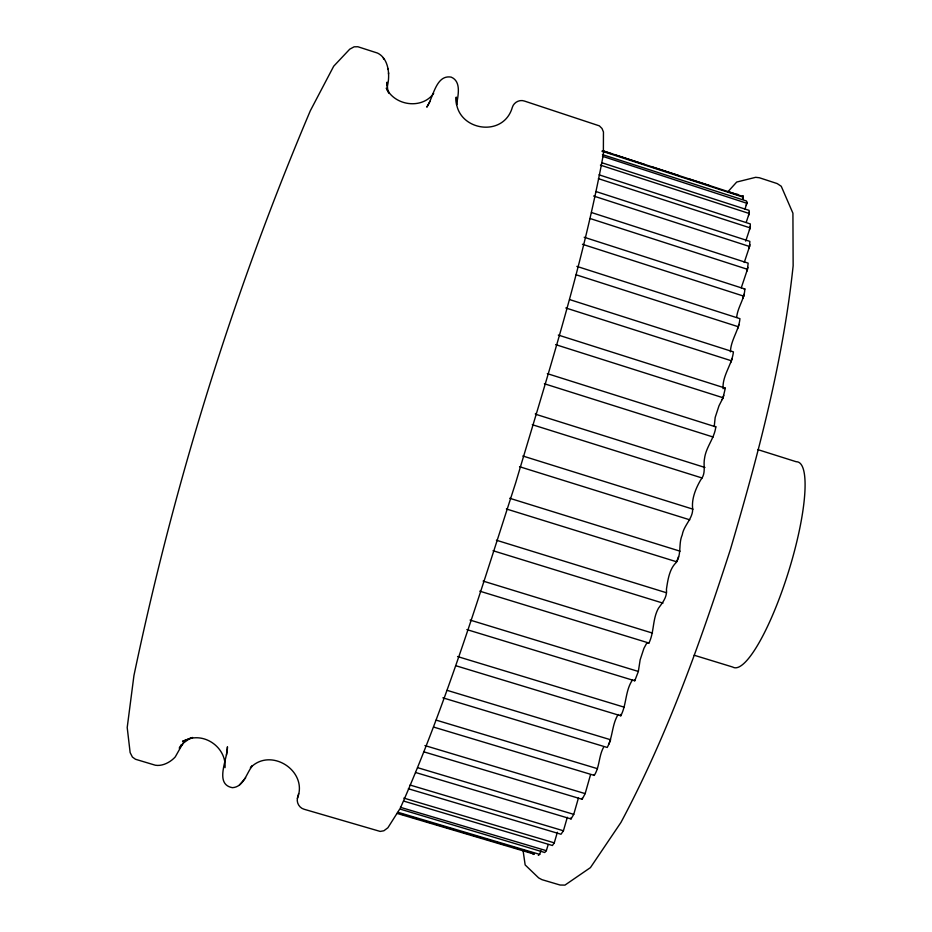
<?xml version="1.0" encoding="UTF-8"?>
<svg xmlns="http://www.w3.org/2000/svg" width="932" height="932" viewBox="0 0 932 932"><rect width="100%" height="100%" fill="white"/><g stroke="black" fill="none" stroke-linecap="round" stroke-linejoin="round"><path stroke-width="1.4" d="M603.365 153.978L603.458 131.983L602.014 128.5L599.369 125.867L524.355 101.029C519.462 99.305 513.73 102.427 512.32 107.378C503.094 139.52 453.977 129.979 456.237 97.068L456.598 104.85C457.822 96.147 461.829 81.597 451.17 77.123C435.71 74.397 433.392 97.755 426.786 107.157L430.095 101.204M634.191 679.999L634.774 680.791L638.35 671.459L640.144 659.821L643.954 648.276L646.808 642.987L648.928 643.033C654.369 632.059 652.33 619.139 658.458 608.258C662.477 602.654 667.359 597.249 666.45 589.187C667.79 580.217 669.351 569.091 676.038 562.683C681.909 554.214 678.193 543.962 682.259 534.863C683.797 525.031 693.699 517.971 692.569 507.847C691.719 498.294 695.843 488.252 700.631 480.038C706.433 472.943 703.019 466.07 704.545 458.428C706.002 446.987 714.471 438.261 715.811 426.891L715.543 426.425M576.861 266.377L739.938 318.674C738.994 330.289 730.781 339.994 730.42 351.842M743.282 196.209L742.746 199.017L743.282 196.209L742.653 195.685L742.152 196.244L729.744 192.202M415.555 772.488L571.025 818.937L571.083 817.679M744.249 262.463L749.561 246.502L749.852 241.376L595.967 191.538M535.469 413.493L535.422 414.181L704.965 467.48M569.58 299.568L733.414 351.888C732.063 364.68 722.253 375.445 723.057 388.714M744.901 209.35L746.847 203.269L746.497 200.997L602.456 154.607M386.733 85.022L387.013 82.191L387.665 89.321L389.157 93.375M387.211 86.862C390.193 75.935 389.122 58.774 377.565 53.089L357.865 46.74L354.113 46.821L349.733 49.186L333.703 66.207L310.309 110.78C233.256 292.555 174.424 482.345 133.94 675.56L127.206 727.543L130.142 752.613L132.402 757.052L135.466 759.254L155.364 765.23C162.587 766.419 170.474 762.19 175.239 756.935L183.581 742.187M388.504 74.012L388.621 72.824M252.327 765.708L250.382 767.805C270.793 746.683 308.504 771.114 297.39 798.375C296.493 803 299.463 807.962 304.03 809.232L380.186 831.426L383.879 830.762L387.898 827.767L400.038 808.615M226.476 755.141L227.443 746.8C227.804 758.59 213.847 784.278 232.418 787.68C243.846 786.946 246.421 773.001 252.432 765.836M741.255 287.86L747.464 269.313L748.151 263.139L591.471 212.531M724.385 388.574L725.341 388.143L723.057 397.754L719.003 405.77L715.182 417.443L714.227 426.507M746.392 221.816L749.165 213.475L749.095 210.376L602.107 162.832M736.711 317.136C737.666 307.222 744.563 298.916 744.854 288.978L584.178 237.252M745.716 241.143L750.109 227.874L750.33 223.948L599.043 174.82M603.202 155.236C582.488 266.401 547.865 374.361 515.745 482.613C480.399 591.89 446.917 702.204 400.62 807.485M455.876 665.739L620.794 715.788C626.688 704.615 625.127 690.892 632.362 680.139M746.276 205.25L746.951 202.104M523.05 850.38L525.159 864.943L538.684 877.921L541.97 879.668L560.085 885.027L564.943 885.109L590.434 867.61L620.945 822.443C667.277 735.697 700.188 642.777 730.42 549.437C757.751 456.47 782.95 362.385 793.144 265.771L792.922 213.218L781.249 186.272L777.218 183.592L759.324 177.744L755.654 177.325L736.711 182.043L727.834 191.829M748.536 215.537L749.363 212.088M433.59 727.065L594.278 775.401C599.684 766.954 598.705 756.155 603.528 747.359M423.978 751.879L582.162 799.283L585.156 793.621L590.515 774.772M749.421 229.994L750.388 226.266M297.39 798.375L298.613 793.61M571.025 818.937L573.751 814.358L578.399 798.13M748.827 248.658L749.934 244.697M540.933 850.508L539.698 854.388L538.312 855.401M548.191 844.532L546.35 850.683L544.731 852.5L400.62 809.244M408.367 788.763L560.994 834.245L563.429 830.773L567.32 817.294M746.683 271.48L747.918 267.333M403.847 801.124L552.408 845.51L554.272 842.854L557.371 832.241M742.944 298.298L744.295 294.023M737.608 328.845L739.053 324.522M678.531 556.602L676.702 561.81L506.367 508.965M730.676 362.758L732.202 358.459M722.23 399.56L723.803 395.354M442.875 697.823L607.221 747.464C612.907 737.224 611.823 724.572 618.161 714.483M608.852 744.237L610.611 739.763L447.127 690.344M181.367 744.528L179.259 748.245L183.884 742.699L189.779 738.517L182.555 741.313L192.493 737.503M433.671 93.421C421.928 109.685 394.69 105.84 386.302 88.097L388.493 92.652M239.454 784.989L245.664 777.824M744.272 289.631L744.854 288.978M192.493 737.562L189.79 738.61C207.545 733.915 226.453 749.223 225.031 767.653M737.678 194.264L738.505 194.974L602.864 150.809L612.557 154.048M400.294 807.275L546.35 850.683M398.022 812.308L539.698 854.388M401.506 814.09L405.688 815.337M411.268 816.991L418.247 819.065M423.827 820.719L430.794 822.793M436.374 824.447L455.911 830.249M461.491 831.903L468.458 833.977M471.254 834.804L481.017 837.705M486.597 839.359L493.576 841.433M496.36 842.26L506.123 845.161M511.703 846.815L518.681 848.889M521.466 849.716L531.228 852.617M397.009 813.391L534.316 854.166L533.186 854.411M417.583 767.665L573.751 814.358M410.068 785.047L563.429 830.773M403.836 798.095L554.272 842.854M424.922 745.565L585.156 793.621M436.199 720.133L597.494 768.69M457.554 656.547L624.3 707.213M470.089 620.071L638.35 671.459M466.85 629.589L634.774 680.791M483.114 581.079L652.505 633.096M694.189 655.243L732.773 667.067A107.669 23.65 -72.7 0 0 788.787 570.85A107.669 23.65 -72.7 0 0 796.219 461.736L757.774 449.597M479.782 591.168L648.928 643.033M496.407 540.222L666.508 592.764M493.028 550.719L662.99 603.132M509.722 498.271L680.092 551.196M522.817 455.993L692.989 509.175M519.532 466.699L689.797 519.823M532.288 424.701L702.029 477.976M555.623 344.619L723.057 397.754M547.329 373.639L715.811 426.891M544.381 383.763L713.178 437.038M565.806 307.968L731.515 360.812M558.303 335.066L725.341 388.143M576.162 274.8L738.435 326.783M590.119 218.531L747.464 269.313M582.453 244.277L743.759 296.155M598.402 178.653L750.109 227.874M593.591 196.011L749.561 246.502M615.318 154.945L644.268 164.37M652.54 167.061L678.741 175.589M689.762 179.189L710.44 185.922M601.862 151.135L743.247 197.165M602.468 156.296L746.847 203.269M600.418 165.127L749.165 213.475M620.794 715.788L620.397 714.436M383.285 57.982L383.809 59.17M387.584 68.199L388.073 69.294M594.15 774.574L594.278 775.401M582.127 798.235L582.162 799.283"/></g></svg>
